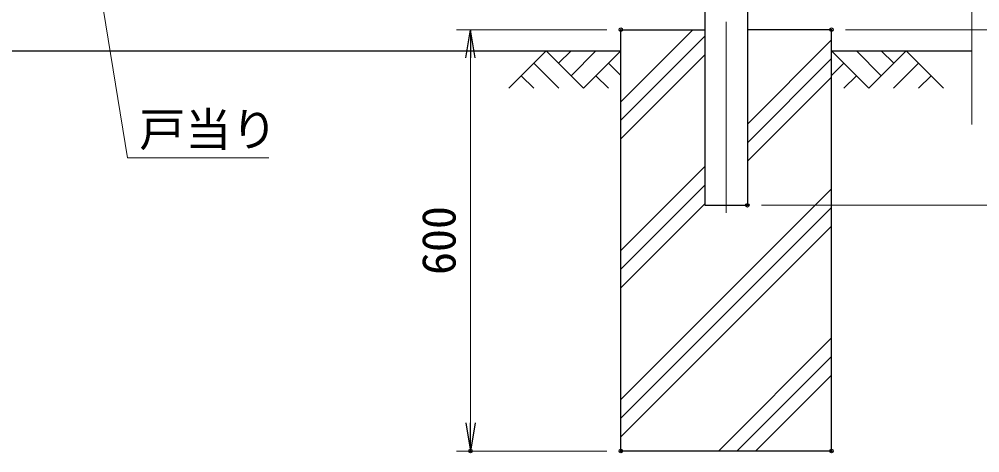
# Model space of a CAD drawing. Units: millimetres, scale not verified. Extents: x -4200 to 4200, y -2970 to 2970.
# Drawn here: x 1189 to 2557, y -925 to -307 of the extents above; entities that cross this region are included whole.
import ezdxf
from ezdxf.enums import TextEntityAlignment as Align

# ---------------------------------------------------------------- set-up
doc = ezdxf.new("R2010")
doc.units = ezdxf.units.MM
doc.header["$LTSCALE"] = 10
doc.header["$PDMODE"] = 32
doc.header["$PDSIZE"] = 5
doc.linetypes.add('USER1', pattern=[50.8, 31.75, -6.35, 6.35, -6.35])
for name, color, linetype, lineweight in [('0-0_D-STR1', 1, 'Continuous', 25), ('0-1_D-BMK', 2, 'USER1', 13), ('0-2_D-STR4', 7, 'Continuous', 25), ('0-3_D-BGD', 7, 'Continuous', 25), ('0-5_D-STR-DIM', 7, 'Continuous', 13), ('0-7_Defpoints', 6, 'Continuous', 25), ('0-8_D-DCR-HCH', 7, 'Continuous', 13), ('0-9_D-STR-TXT', 7, 'Continuous', 13), ('0-C_D-STR2', 7, 'Continuous', 13)]:
    doc.layers.add(name, color=color, linetype=linetype, lineweight=lineweight)
doc.layers.add('0-6_0', color=7, linetype='Continuous')
doc.styles.add('ＭＳ ゴシック', font='')
doc.styles.get('ＭＳ ゴシック').set_extended_font_data('MS Gothic')

# ---------------------------------------------------------------- blocks, each defined once
blk = doc.blocks.new('_Open')
at = {"layer": '0-6_0'}
blk.add_line((-10, 1.667), (0, 0), dxfattribs=at)
blk.add_lwpolyline([(-10, -1.667), (0, 0), (-10, 0)], dxfattribs=at)

msp = doc.modelspace()

# ---------------------------------------------------------------- linework, layer by layer
at = {"layer": '0-0_D-STR1'}
for p, q in [((2165.48, -163.82), (2165.48, -572.32)), ((2225.98, -285.7), (2225.98, -572.32)), ((2165.48, -572.32), (2225.98, -572.32))]:
    msp.add_line(p, q, dxfattribs=at)
at = {"layer": '0-1_D-BMK'}
msp.add_line((2195.73, 1212.92), (2195.73, -582.89), dxfattribs=at)
at = {"layer": '0-2_D-STR4'}
for p, q in [((2045.73, -322.32), (2165.48, -322.32)), ((2045.73, -922.32), (2045.73, -322.32)), ((2345.73, -322.32), (2225.98, -322.32)), ((2345.73, -922.32), (2345.73, -322.32)), ((2345.73, -922.32), (2045.73, -922.32))]:
    msp.add_line(p, q, dxfattribs=at)
at = {"layer": '0-3_D-BGD'}
for p, q in [((345.73, -352.32), (2045.73, -352.32)), ((2345.73, -352.32), (2545.73, -352.32))]:
    msp.add_line(p, q, dxfattribs=at)
at = {"layer": '0-5_D-STR-DIM'}
for p, q in [((2025.73, -322.32), (1811.47, -322.32)), ((2365.73, -322.32), (2831.95, -322.32)), ((2365.73, -322.32), (2951.95, -322.32)), ((2365.73, -322.32), (2951.95, -322.32)), ((1831.47, -362.32), (1831.47, -882.32)), ((2245.98, -572.32), (3071.95, -572.32)), ((2245.98, -572.32), (2951.95, -572.32)), ((2025.73, -922.32), (1811.47, -922.32))]:
    msp.add_line(p, q, dxfattribs=at)
at = {"layer": '0-7_Defpoints'}
for p in [(2045.73, -322.32), (2345.73, -322.32), (2225.98, -572.32), (1831.47, -922.32), (2045.73, -922.32), (2045.73, -922.32), (2345.73, -922.32)]:
    msp.add_point(p, dxfattribs=at)
at = {"layer": '0-8_D-DCR-HCH'}
for p, q in [((2045.73, -424.79), (2148.21, -322.32)), ((2045.73, -451.3), (2165.48, -331.55)), ((2225.98, -456.67), (2345.73, -336.92)), ((1939.31, -352.32), (1886.1, -405.53)), ((1957.05, -370.05), (1974.78, -352.32)), ((1974.78, -387.79), (2010.26, -352.32)), ((2398.91, -405.53), (2345.69, -352.32)), ((2416.64, -387.79), (2381.17, -352.32)), ((2452.12, -352.32), (2398.91, -405.53)), ((2434.47, -370.15), (2416.64, -352.32)), ((2452.12, -352.32), (2505.33, -405.53)), ((2045.73, -477.82), (2165.48, -358.07)), ((2225.98, -483.19), (2345.73, -363.44)), ((1921.57, -370.05), (1957.21, -405.53)), ((2028, -370.05), (2045.73, -387.71)), ((2363.43, -370.05), (2345.69, -387.71)), ((2469.86, -370.05), (2434.22, -405.53)), ((1903.83, -387.79), (1921.65, -405.53)), ((2010.26, -387.79), (2028.08, -405.53)), ((2225.98, -509.7), (2345.73, -389.95)), ((2381.17, -387.79), (2363.35, -405.53)), ((2487.59, -387.79), (2469.77, -405.53)), ((2045.73, -636.92), (2165.48, -517.17)), ((2045.73, -663.44), (2165.48, -543.69)), ((2045.73, -849.05), (2345.73, -549.05)), ((2045.73, -689.95), (2165.48, -570.2)), ((2045.73, -875.57), (2345.73, -575.57)), ((2045.73, -902.08), (2345.73, -602.08)), ((2184.6, -922.32), (2345.73, -761.18)), ((2211.12, -922.32), (2345.73, -787.7)), ((2237.63, -922.32), (2345.73, -814.22))]:
    msp.add_line(p, q, dxfattribs=at)
msp.add_lwpolyline([(1939.31, -352.32), (1992.52, -405.53), (2045.73, -352.32)], dxfattribs=at)
at = {"layer": '0-9_D-STR-TXT'}
msp.add_lwpolyline([(1544.19, -504.77), (1343.13, -504.77), (1202.18, 358.21)], dxfattribs=at)
at = {"layer": '0-C_D-STR2'}
msp.add_lwpolyline([(2545.73, -457.32), (2545.73, 417.03), (2510.49, 429.86), (2580.97, 455.51), (2545.73, 468.34), (2545.73, 1237.68)], dxfattribs=at)

# ---------------------------------------------------------------- block references
at = {"layer": '0-5_D-STR-DIM', "xscale": 4, "yscale": 4}
for p, rotation in [((1831.47, -322.32), 90), ((1831.47, -922.32), 270)]:
    msp.add_blockref('_Open', p, dxfattribs=dict(at, rotation=rotation))

# ---------------------------------------------------------------- texts
at = {"layer": '0-5_D-STR-DIM', "style": 'ＭＳ ゴシック'}
msp.add_text('600', height=48.09, rotation=90, dxfattribs=at).set_placement((1824.72, -671.57), align=Align.BOTTOM_LEFT)
at = {"layer": '0-9_D-STR-TXT', "style": 'ＭＳ ゴシック'}
msp.add_text('戸当り', height=48.09, dxfattribs=at).set_placement((1359.59, -502.73), align=Align.BOTTOM_LEFT)

doc.saveas('drawing.dxf')
